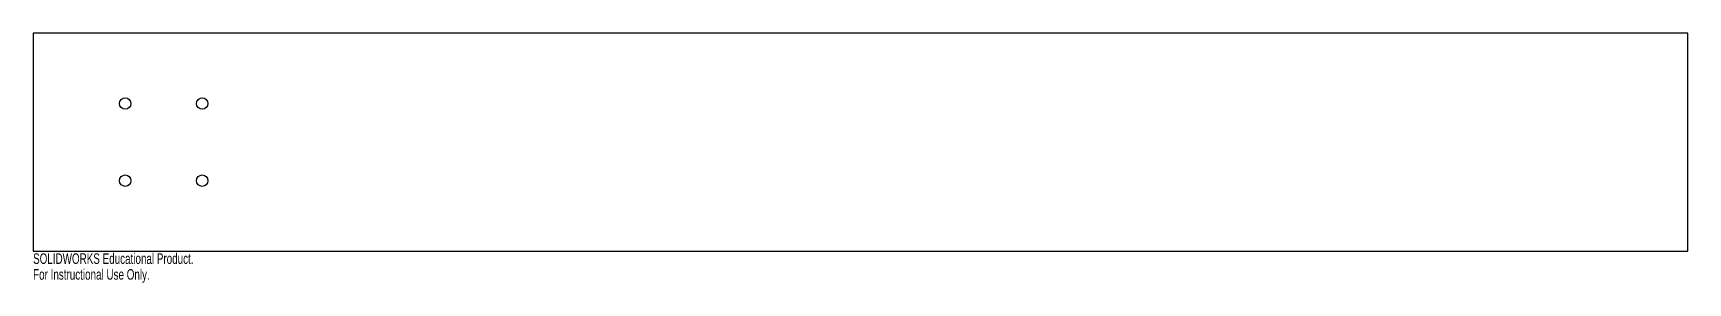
# Model space of a CAD drawing. Header units: millimetres. Extents: x 0 to 760, y -15 to 100.
import ezdxf

# ---------------------------------------------------------------- set-up
doc = ezdxf.new("R2010")
doc.units = ezdxf.units.MM
doc.styles.add('SLDTEXTSTYLE0', font='TXT', dxfattribs={"width": 0.7})

msp = doc.modelspace()

# ---------------------------------------------------------------- linework, layer by layer
at = {"color": 7, "linetype": 'Continuous', "lineweight": 25}
for p, q in [((0, 100), (0, 0)), ((760, 100), (0, 100)), ((760, 0), (760, 100)), ((0, 0), (760, 0))]:
    msp.add_line(p, q, dxfattribs=at)
for centre, radius in [((42.32, 67.68), 2.62), ((77.68, 67.68), 2.62), ((42.32, 32.32), 2.63), ((77.68, 32.32), 2.63)]:
    msp.add_circle(centre, radius, dxfattribs=at)

# ---------------------------------------------------------------- texts
at = {"color": 7, "linetype": 'Continuous', "char_height": 4.8336, "attachment_point": 1, "style": 'SLDTEXTSTYLE0'}
for s, insert in [('SOLIDWORKS Educational Product.', (0, -1.02)), ('For Instructional Use Only.', (0, -8.27))]:
    msp.add_mtext(s, dxfattribs=dict(at, insert=insert))

doc.saveas('drawing.dxf')
